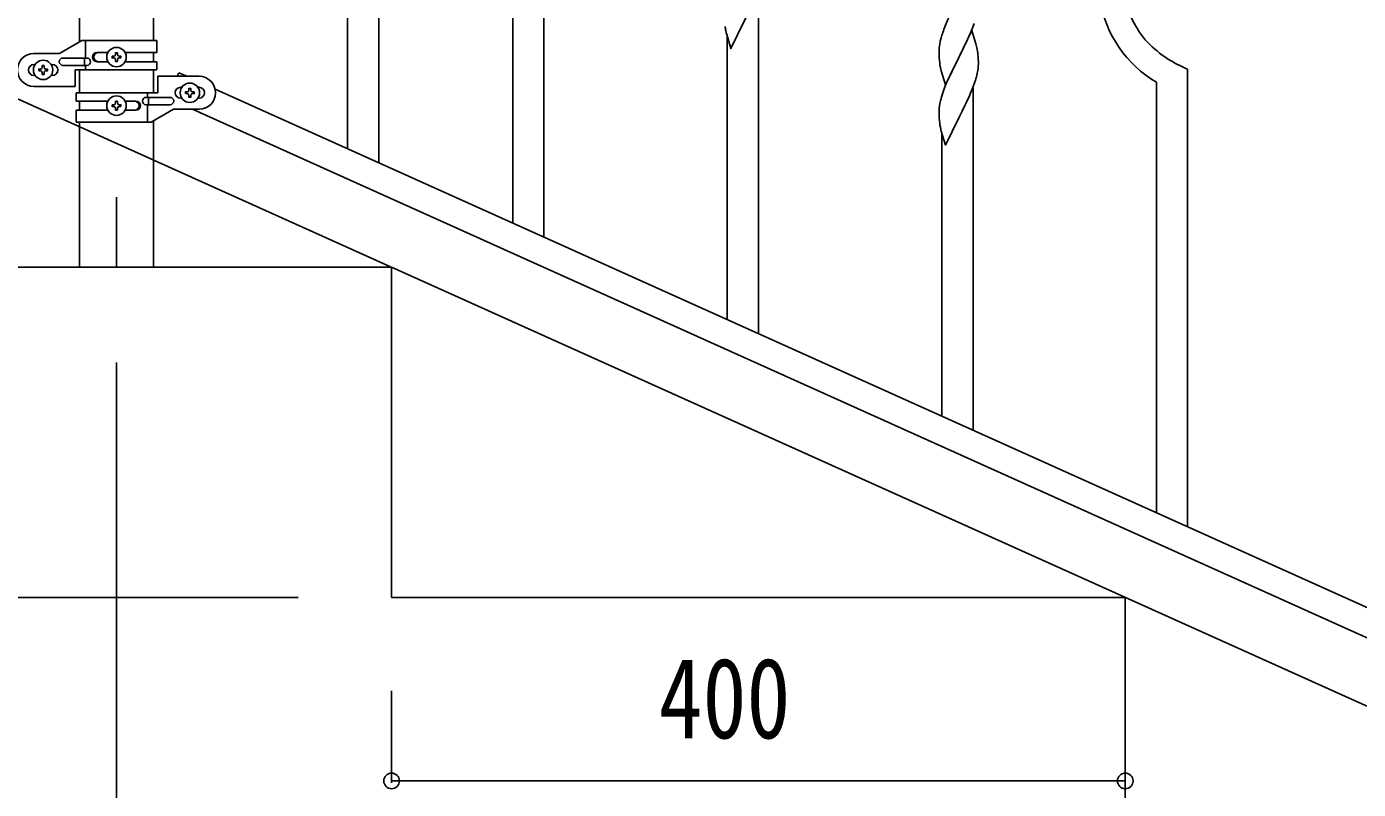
# Model space of a CAD drawing. Units: millimetres, scale not verified. Extents: x -4015 to 4015, y -2862 to 2860.
# Drawn here: x 2381 to 3107, y -1915 to -1499 of the extents above; entities that cross this region are included whole.
import ezdxf
from ezdxf.enums import TextEntityAlignment as Align

# ---------------------------------------------------------------- set-up
doc = ezdxf.new("R2010")
doc.units = ezdxf.units.MM
doc.header["$LTSCALE"] = 10
for name, color, linetype in [('0-2_YKK_12', 2, 'Continuous'), ('0-3_YKK_A1', 4, 'Continuous'), ('0-4_YKK_D', 6, 'Continuous')]:
    doc.layers.add(name, color=color, linetype=linetype)
doc.styles.add('ＭＳ ゴシック', font='')
doc.styles.get('ＭＳ ゴシック').set_extended_font_data('MS Gothic')

msp = doc.modelspace()

# ---------------------------------------------------------------- linework, layer by layer
at = {"layer": '0-2_YKK_12'}
for p in [(2429.69, -1591.78), (2429.69, -1600.24)]:
    msp.add_line(p, (2429.69, -1629.9), dxfattribs=at)
at = {"layer": '0-3_YKK_A1'}
for p, q in [((2555.69, -1565.36), (2555.69, -909.23)), ((2572.69, -1573.02), (2572.69, -916.88)), ((2409.44, -1507.16), (2409.44, -947.53)), ((2449.94, -947.53), (2449.94, -1506.36)), ((2662.69, -1613.52), (2662.69, -1363.98)), ((2645.69, -1605.87), (2645.69, -1371.06)), ((2779.69, -1666.18), (2779.69, -1479.39)), ((2410.81, -1506.36), (2398.69, -1513.36)), ((2451.69, -1506.36), (2410.81, -1506.36)), ((2412.72, -1515.86), (2412.72, -1506.36)), ((2451.69, -1512.86), (2451.69, -1506.36)), ((2762.69, -1658.52), (2762.69, -1504.13)), ((2384.69, -1513.36), (2398.69, -1513.36)), ((2400.49, -1515.86), (2413.57, -1515.86)), ((2412.16, -1519.86), (2412.16, -1515.86)), ((2419.09, -1512.86), (2425.02, -1512.86)), ((2428.25, -1514.88), (2427.29, -1514.88)), ((2431.13, -1515.84), (2432.09, -1515.84)), ((2434.36, -1512.86), (2451.69, -1512.86)), ((2449.94, -1512.86), (2449.94, -1517.86)), ((2385.32, -1519.36), (2384.69, -1519.36)), ((2388.25, -1522.84), (2387.29, -1522.84)), ((2391.13, -1521.88), (2392.09, -1521.88)), ((2394.69, -1519.36), (2394.06, -1519.36)), ((2400.49, -1519.86), (2413.57, -1519.86)), ((2407.19, -1522.36), (2407.19, -1531.36)), ((2451.69, -1522.36), (2407.19, -1522.36)), ((2409.44, -1534.81), (2409.44, -1522.36)), ((2412.72, -1522.36), (2412.72, -1519.86)), ((2419.09, -1517.86), (2425.01, -1517.86)), ((2434.36, -1517.86), (2451.69, -1517.86)), ((2449.94, -1522.36), (2449.94, -1534.81)), ((2451.69, -1522.36), (2451.69, -1517.86)), ((2463.65, -1523.87), (2462.77, -1525.81)), ((2463.65, -1523.87), (2467.96, -1525.81)), ((3013.69, -1771.49), (3013.69, -1521.95)), ((2385.32, -1525.36), (2384.69, -1525.36)), ((2384.69, -1531.36), (2407.19, -1531.36)), ((2394.69, -1525.36), (2394.06, -1525.36)), ((2452.19, -1534.81), (2452.19, -1525.81)), ((2474.69, -1525.81), (2452.19, -1525.81)), ((2464.69, -1531.81), (2465.32, -1531.81)), ((2474.06, -1531.81), (2474.69, -1531.81)), ((2996.69, -1763.84), (2996.69, -1529.03)), ((2407.69, -1534.81), (2407.69, -1539.31)), ((2407.69, -1534.81), (2452.19, -1534.81)), ((2458.89, -1537.31), (2445.81, -1537.31)), ((2446.66, -1534.81), (2446.66, -1537.31)), ((2447.21, -1537.31), (2447.21, -1541.31)), ((2464.69, -1537.81), (2465.32, -1537.81)), ((2468.25, -1535.29), (2467.29, -1535.29)), ((2471.13, -1534.33), (2472.09, -1534.33)), ((2474.06, -1537.81), (2474.69, -1537.81)), ((2483.46, -1532.86), (3187.96, -1849.92)), ((2896.69, -1718.83), (2896.69, -1532.04)), ((2425.01, -1539.31), (2407.69, -1539.31)), ((2407.69, -1544.31), (2407.69, -1550.81)), ((2425.02, -1544.31), (2407.69, -1544.31)), ((2409.44, -1544.31), (2409.44, -1539.31)), ((2428.25, -1541.33), (2427.29, -1541.33)), ((2431.13, -1542.29), (2432.09, -1542.29)), ((2440.28, -1539.31), (2434.36, -1539.31)), ((2440.28, -1544.31), (2434.36, -1544.31)), ((2458.89, -1541.31), (2445.81, -1541.31)), ((2446.66, -1541.31), (2446.66, -1550.81)), ((2448.56, -1550.81), (2460.69, -1543.81)), ((2474.69, -1543.81), (2460.69, -1543.81)), ((2471.41, -1543.88), (3175.92, -1860.95)), ((2407.69, -1550.81), (2448.56, -1550.81)), ((2409.44, -1629.9), (2409.44, -1550.81)), ((2449.94, -1550.02), (2449.94, -1629.9)), ((2888.86, -1548.51), (2888.7, -1548.84)), ((2879.69, -1711.18), (2879.69, -1556.79))]:
    msp.add_line(p, q, dxfattribs=at)
for points in [[(2896.09, -1467.91), (2888.86, -1482.77), (2888.52, -1483.44), (2885.91, -1488.63), (2884.81, -1490.93), (2884.14, -1492.37), (2883.03, -1494.83), (2881.36, -1498.86), (2880.79, -1500.38)], [(2761.86, -1500.93), (2762.12, -1502.11), (2762.37, -1503.07), (2764.64, -1510.71), (2771.86, -1495.85), (2772.03, -1495.52), (2773.75, -1492.14), (2775.25, -1489.08), (2776.14, -1487.21), (2777.69, -1483.79), (2778.13, -1482.79), (2779.17, -1480.26), (2780.3, -1477.23), (2780.97, -1475.23)], [(2878.19, -1510.76), (2878.15, -1511.58), (2878.14, -1511.97), (2878.16, -1513.83), (2878.19, -1514.84), (2878.24, -1515.78), (2878.34, -1517.22), (2878.49, -1518.54), (2878.63, -1519.53), (2878.81, -1520.48), (2878.91, -1520.95), (2879.12, -1521.89), (2879.37, -1522.85), (2881.64, -1530.5), (2888.86, -1515.63), (2889.03, -1515.3), (2890.96, -1511.5), (2892.47, -1508.4), (2893.14, -1506.99), (2894.48, -1504.07), (2895.34, -1502.07), (2896.56, -1499.03), (2897.3, -1497.01)], [(2896.09, -1500.78), (2888.86, -1515.63), (2888.7, -1515.96), (2886.35, -1520.62), (2884.59, -1524.27), (2884.14, -1525.24), (2883.03, -1527.7), (2881.76, -1530.72), (2880.97, -1532.75), (2880.25, -1534.76), (2879.46, -1537.24), (2878.94, -1539.17), (2878.63, -1540.57), (2878.39, -1541.92), (2878.23, -1543.21), (2878.17, -1544.04), (2878.14, -1544.84), (2878.16, -1546.7), (2878.19, -1547.71), (2878.24, -1548.66), (2878.34, -1550.1), (2878.49, -1551.41)], [(2898.82, -1510.32), (2898.48, -1508.9), (2898.29, -1508.18), (2896.09, -1500.78)], [(2879.76, -1503.39), (2879.32, -1504.86), (2878.83, -1506.77), (2878.54, -1508.15), (2878.32, -1509.49)], [(2427.29, -1514.88), (2427.29, -1515.84), (2428.25, -1515.84)], [(2430.17, -1513.92), (2430.17, -1512.96), (2429.21, -1512.96), (2429.21, -1513.92)], [(2429.21, -1516.8), (2429.21, -1517.76), (2430.17, -1517.76), (2430.17, -1516.8)], [(2432.09, -1515.84), (2432.09, -1514.88), (2431.13, -1514.88)], [(2899.56, -1520.1), (2899.58, -1519.3), (2899.58, -1518.16), (2899.53, -1516.43), (2899.47, -1515.19), (2899.36, -1513.77)], [(2387.29, -1522.84), (2387.29, -1521.88), (2388.25, -1521.88)], [(2389.21, -1520.92), (2389.21, -1519.96), (2390.17, -1519.96), (2390.17, -1520.92)], [(2390.17, -1523.8), (2390.17, -1524.76), (2389.21, -1524.76), (2389.21, -1523.8)], [(2392.09, -1521.88), (2392.09, -1522.84), (2391.13, -1522.84)], [(2898.67, -1525.45), (2899, -1524.04), (2899.27, -1522.67), (2899.46, -1521.36)], [(2878.86, -1553.59), (2879.12, -1554.77), (2879.37, -1555.72), (2881.64, -1563.37), (2888.86, -1548.51), (2889.03, -1548.18), (2890.75, -1544.79), (2892.25, -1541.73), (2893.14, -1539.86), (2894.69, -1536.44), (2895.13, -1535.44), (2896.17, -1532.91), (2897.3, -1529.88), (2897.97, -1527.88)], [(2467.29, -1535.29), (2467.29, -1534.33), (2468.25, -1534.33)], [(2469.21, -1533.37), (2469.21, -1532.41), (2470.17, -1532.41), (2470.17, -1533.37)], [(2470.17, -1536.25), (2470.17, -1537.21), (2469.21, -1537.21), (2469.21, -1536.25)], [(2472.09, -1534.33), (2472.09, -1535.29), (2471.13, -1535.29)], [(2427.29, -1541.33), (2427.29, -1542.29), (2428.25, -1542.29)], [(2430.17, -1540.37), (2430.17, -1539.41), (2429.21, -1539.41), (2429.21, -1540.37)], [(2429.21, -1543.25), (2429.21, -1544.21), (2430.17, -1544.21), (2430.17, -1543.25)], [(2432.09, -1542.29), (2432.09, -1541.33), (2431.13, -1541.33)], [(3379.69, -1989.9), (2579.69, -1629.9), (2179.69, -1629.9)], [(2979.69, -1809.9), (2579.69, -1809.9), (2579.69, -1629.9)], [(3379.69, -1989.9), (2979.69, -1989.9), (2979.69, -1809.9)]]:
    msp.add_lwpolyline(points, dxfattribs=at)
for centre in [(2429.69, -1515.36), (2389.69, -1522.36), (2469.69, -1534.81), (2429.69, -1541.81)]:
    msp.add_circle(centre, 5.3, dxfattribs=at)
for centre, radius, start, end in [((3029.36, -1473.42), 64.5, 189.92903, 239.55871), ((3027.9, -1474.21), 48.94, 188.34153, 222.46459), ((2816.09, -1490.6), 55.21, 188.49987, 190.79162), ((2955.39, -1527.63), 79.42, 159.93435, 162.22611), ((2910.13, -1513.38), 32.04, 173.03232, 175.32407), ((3042.18, -1457.47), 70.83, 224.66249, 236.11211), ((2384.69, -1522.36), 9, 90, 270), ((2400.49, -1517.86), 2, 90, 270), ((2413.57, -1517.86), 2, 270, 90), ((2419.09, -1515.36), 2.5, 90, 270), ((2419.84, -1515.36), 2.5, 90, 270), ((2428.25, -1513.92), 0.96, 270, 0), ((2428.25, -1516.8), 0.96, 0, 90), ((2431.13, -1513.92), 0.96, 180, 270), ((2431.13, -1516.8), 0.96, 90, 180), ((2857.35, -1519.03), 42.37, 9.56725, 11.859), ((2854.5, -1518.63), 45.12, 6.17603, 8.46779), ((3043.66, -1450.45), 77.52, 238.09168, 247.25412), ((2384.69, -1522.36), 3, 90, 270), ((2388.25, -1520.92), 0.96, 270, 0), ((2388.25, -1523.8), 0.96, 0, 90), ((2391.13, -1520.92), 0.96, 180, 270), ((2391.13, -1523.8), 0.96, 90, 180), ((2394.69, -1522.36), 3, 270, 90), ((2868.14, -1518.11), 31.49, 354.07159, 356.36334), ((2464.69, -1534.81), 3, 90, 270), ((2474.69, -1534.81), 9, 270, 90), ((2474.69, -1534.81), 3, 270, 90), ((2837.57, -1509.17), 63.23, 342.78424, 345.07599), ((2445.81, -1539.31), 2, 90, 270), ((2458.89, -1539.31), 2, 270, 90), ((2468.25, -1533.37), 0.96, 270, 0), ((2468.25, -1536.25), 0.96, 0, 90), ((2471.13, -1533.37), 0.96, 180, 270), ((2471.13, -1536.25), 0.96, 90, 180), ((2428.25, -1540.37), 0.96, 270, 0), ((2428.25, -1543.25), 0.96, 0, 90), ((2431.13, -1540.37), 0.96, 180, 270), ((2431.13, -1543.25), 0.96, 90, 180), ((2439.53, -1541.81), 2.5, 270, 90), ((2440.28, -1541.81), 2.5, 270, 90), ((2933.09, -1543.25), 55.21, 188.49987, 190.79162)]:
    msp.add_arc(centre, radius, start, end, dxfattribs=at)
at = {"layer": '0-4_YKK_D'}
for p, q in [((2578.78, -1629.49), (2214.17, -1465.42)), ((2429.69, -1681.9), (2429.69, -2140.9)), ((2528.69, -1809.9), (2178.69, -1809.9)), ((2579.69, -1860.9), (2579.69, -1910.9)), ((2979.69, -1861.9), (2979.69, -1910.9)), ((2979.69, -1909.9), (2579.69, -1909.9))]:
    msp.add_line(p, q, dxfattribs=at)
for centre in [(2579.69, -1909.9), (2979.69, -1909.9)]:
    msp.add_circle(centre, 4.25, dxfattribs=at)

# ---------------------------------------------------------------- texts
at = {"layer": '0-4_YKK_D', "style": 'ＭＳ ゴシック', "width": 0.8}
msp.add_text('400', height=43.99, dxfattribs=at).set_placement((2725.29, -1899.9), align=Align.BOTTOM_LEFT)

doc.saveas('drawing.dxf')
